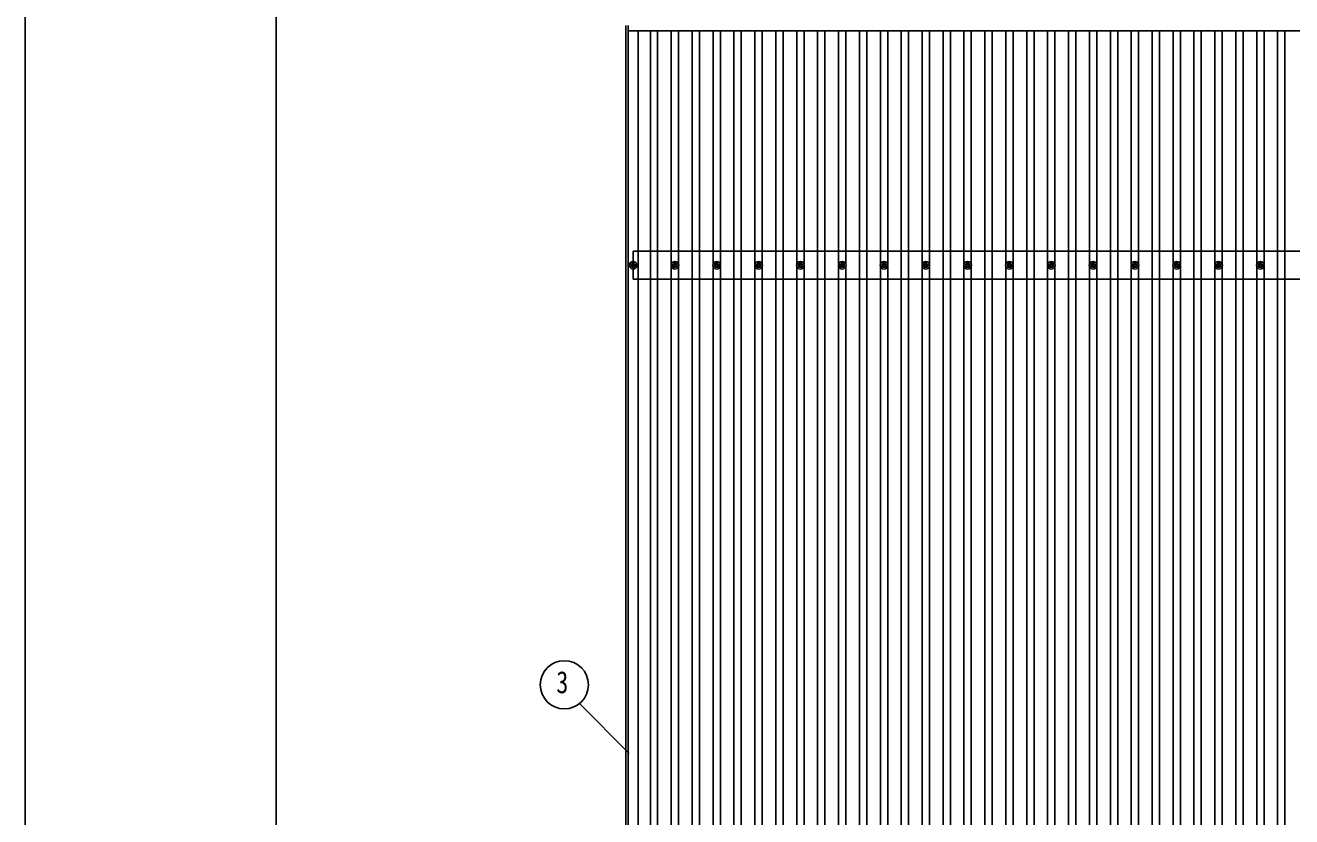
# Model space of a CAD drawing. Units: millimetres, scale not verified. Extents: x -16820 to 16820, y -11880 to 11880.
# Drawn here: x -16820 to -10764, y 3701 to 7483 of the extents above; entities that cross this region are included whole.
import ezdxf
from ezdxf.enums import TextEntityAlignment as Align

# ---------------------------------------------------------------- set-up
doc = ezdxf.new("R2010")
doc.units = ezdxf.units.MM
doc.header["$LTSCALE"] = 50
for name, color, linetype in [('0-4_YKK_13', 4, 'Continuous'), ('0-5_YKK_A1', 4, 'Continuous'), ('0-6_YKK_D', 6, 'Continuous'), ('0-7_YKK_ZWAK', 7, 'Continuous')]:
    doc.layers.add(name, color=color, linetype=linetype)
doc.styles.add('ＭＳ ゴシック', font='')
doc.styles.get('ＭＳ ゴシック').set_extended_font_data('MS Gothic')

msp = doc.modelspace()

# ---------------------------------------------------------------- linework, layer by layer
at = {"layer": '0-4_YKK_13'}
for p, q in [((-13923.42, 6338.6), (-13919, 6338.6)), ((-13923.42, 6335.1), (-13919, 6335.1)), ((-13915.17, 6346.85), (-13915.17, 6342.43)), ((-13915.17, 6331.27), (-13915.17, 6326.85)), ((-13911.67, 6346.85), (-13911.67, 6342.43)), ((-13911.67, 6331.27), (-13911.67, 6326.85)), ((-13907.84, 6338.6), (-13903.42, 6338.6)), ((-13907.84, 6335.1), (-13903.42, 6335.1)), ((-13723.42, 6338.6), (-13719, 6338.6)), ((-13723.42, 6335.1), (-13719, 6335.1)), ((-13715.17, 6346.85), (-13715.17, 6342.43)), ((-13715.17, 6331.27), (-13715.17, 6326.85)), ((-13711.67, 6346.85), (-13711.67, 6342.43)), ((-13711.67, 6331.27), (-13711.67, 6326.85)), ((-13707.84, 6338.6), (-13703.42, 6338.6)), ((-13707.84, 6335.1), (-13703.42, 6335.1)), ((-13523.42, 6338.6), (-13519, 6338.6)), ((-13523.42, 6335.1), (-13519, 6335.1)), ((-13515.17, 6346.85), (-13515.17, 6342.43)), ((-13515.17, 6331.27), (-13515.17, 6326.85)), ((-13511.67, 6346.85), (-13511.67, 6342.43)), ((-13511.67, 6331.27), (-13511.67, 6326.85)), ((-13507.84, 6338.6), (-13503.42, 6338.6)), ((-13507.84, 6335.1), (-13503.42, 6335.1)), ((-13323.42, 6338.6), (-13319, 6338.6)), ((-13323.42, 6335.1), (-13319, 6335.1)), ((-13315.17, 6346.85), (-13315.17, 6342.43)), ((-13315.17, 6331.27), (-13315.17, 6326.85)), ((-13311.67, 6346.85), (-13311.67, 6342.43)), ((-13311.67, 6331.27), (-13311.67, 6326.85)), ((-13307.84, 6338.6), (-13303.42, 6338.6)), ((-13307.84, 6335.1), (-13303.42, 6335.1)), ((-13123.42, 6338.6), (-13119, 6338.6)), ((-13123.42, 6335.1), (-13119, 6335.1)), ((-13115.17, 6346.85), (-13115.17, 6342.43)), ((-13115.17, 6331.27), (-13115.17, 6326.85)), ((-13111.67, 6346.85), (-13111.67, 6342.43)), ((-13111.67, 6331.27), (-13111.67, 6326.85)), ((-13107.84, 6338.6), (-13103.42, 6338.6)), ((-13107.84, 6335.1), (-13103.42, 6335.1)), ((-12923.42, 6338.6), (-12919, 6338.6)), ((-12923.42, 6335.1), (-12919, 6335.1)), ((-12915.17, 6346.85), (-12915.17, 6342.43)), ((-12915.17, 6331.27), (-12915.17, 6326.85)), ((-12911.67, 6346.85), (-12911.67, 6342.43)), ((-12911.67, 6331.27), (-12911.67, 6326.85)), ((-12907.84, 6338.6), (-12903.42, 6338.6)), ((-12907.84, 6335.1), (-12903.42, 6335.1)), ((-12723.42, 6338.6), (-12719, 6338.6)), ((-12723.42, 6335.1), (-12719, 6335.1)), ((-12715.17, 6346.85), (-12715.17, 6342.43)), ((-12715.17, 6331.27), (-12715.17, 6326.85)), ((-12711.67, 6346.85), (-12711.67, 6342.43)), ((-12711.67, 6331.27), (-12711.67, 6326.85)), ((-12707.84, 6338.6), (-12703.42, 6338.6)), ((-12707.84, 6335.1), (-12703.42, 6335.1)), ((-12523.42, 6338.6), (-12519, 6338.6)), ((-12523.42, 6335.1), (-12519, 6335.1)), ((-12515.17, 6346.85), (-12515.17, 6342.43)), ((-12515.17, 6331.27), (-12515.17, 6326.85)), ((-12511.67, 6346.85), (-12511.67, 6342.43)), ((-12511.67, 6331.27), (-12511.67, 6326.85)), ((-12507.84, 6338.6), (-12503.42, 6338.6)), ((-12507.84, 6335.1), (-12503.42, 6335.1)), ((-12323.42, 6338.6), (-12319.01, 6338.6)), ((-12323.42, 6335.1), (-12319.01, 6335.1)), ((-12315.17, 6346.85), (-12315.17, 6342.43)), ((-12315.17, 6331.27), (-12315.17, 6326.85)), ((-12311.67, 6346.85), (-12311.67, 6342.43)), ((-12311.67, 6331.27), (-12311.67, 6326.85)), ((-12307.84, 6338.6), (-12303.43, 6338.6)), ((-12307.84, 6335.1), (-12303.43, 6335.1)), ((-12123.42, 6338.6), (-12119.01, 6338.6)), ((-12123.42, 6335.1), (-12119.01, 6335.1)), ((-12115.17, 6346.85), (-12115.17, 6342.43)), ((-12115.17, 6331.27), (-12115.17, 6326.85)), ((-12111.67, 6346.85), (-12111.67, 6342.43)), ((-12111.67, 6331.27), (-12111.67, 6326.85)), ((-12107.84, 6338.6), (-12103.43, 6338.6)), ((-12107.84, 6335.1), (-12103.43, 6335.1)), ((-11923.42, 6338.6), (-11919.01, 6338.6)), ((-11923.42, 6335.1), (-11919.01, 6335.1)), ((-11915.17, 6346.85), (-11915.17, 6342.43)), ((-11915.17, 6331.27), (-11915.17, 6326.85)), ((-11911.67, 6346.85), (-11911.67, 6342.43)), ((-11911.67, 6331.27), (-11911.67, 6326.85)), ((-11907.84, 6338.6), (-11903.43, 6338.6)), ((-11907.84, 6335.1), (-11903.43, 6335.1)), ((-11723.42, 6338.6), (-11719.01, 6338.6)), ((-11723.42, 6335.1), (-11719.01, 6335.1)), ((-11715.17, 6346.85), (-11715.17, 6342.43)), ((-11715.17, 6331.27), (-11715.17, 6326.85)), ((-11711.67, 6346.85), (-11711.67, 6342.43)), ((-11711.67, 6331.27), (-11711.67, 6326.85)), ((-11707.84, 6338.6), (-11703.43, 6338.6)), ((-11707.84, 6335.1), (-11703.43, 6335.1)), ((-11523.42, 6338.6), (-11519.01, 6338.6)), ((-11523.42, 6335.1), (-11519.01, 6335.1)), ((-11515.17, 6346.85), (-11515.17, 6342.43)), ((-11515.17, 6331.27), (-11515.17, 6326.85)), ((-11511.67, 6346.85), (-11511.67, 6342.43)), ((-11511.67, 6331.27), (-11511.67, 6326.85)), ((-11507.84, 6338.6), (-11503.43, 6338.6)), ((-11507.84, 6335.1), (-11503.43, 6335.1)), ((-11323.42, 6338.6), (-11319.01, 6338.6)), ((-11323.42, 6335.1), (-11319.01, 6335.1)), ((-11315.17, 6346.85), (-11315.17, 6342.43)), ((-11315.17, 6331.27), (-11315.17, 6326.85)), ((-11311.67, 6346.85), (-11311.67, 6342.43)), ((-11311.67, 6331.27), (-11311.67, 6326.85)), ((-11307.84, 6338.6), (-11303.43, 6338.6)), ((-11307.84, 6335.1), (-11303.43, 6335.1)), ((-11123.42, 6338.6), (-11119.01, 6338.6)), ((-11123.42, 6335.1), (-11119.01, 6335.1)), ((-11115.17, 6346.85), (-11115.17, 6342.43)), ((-11115.17, 6331.27), (-11115.17, 6326.85)), ((-11111.67, 6346.85), (-11111.67, 6342.43)), ((-11111.67, 6331.27), (-11111.67, 6326.85)), ((-11107.84, 6338.6), (-11103.43, 6338.6)), ((-11107.84, 6335.1), (-11103.43, 6335.1)), ((-10923.42, 6338.6), (-10919.01, 6338.6)), ((-10923.42, 6335.1), (-10919.01, 6335.1)), ((-10915.17, 6346.85), (-10915.17, 6342.43)), ((-10915.17, 6331.27), (-10915.17, 6326.85)), ((-10911.67, 6346.85), (-10911.67, 6342.43)), ((-10911.67, 6331.27), (-10911.67, 6326.85)), ((-10907.84, 6338.6), (-10903.43, 6338.6)), ((-10907.84, 6335.1), (-10903.43, 6335.1))]:
    msp.add_line(p, q, dxfattribs=at)
for centre, radius in [((-13913.42, 6336.85), 18.25), ((-13913.42, 6336.85), 10.15), ((-13913.42, 6336.85), 5.85), ((-13913.42, 6336.85), 5.25), ((-13713.42, 6336.85), 18.25), ((-13713.42, 6336.85), 10.15), ((-13713.42, 6336.85), 5.85), ((-13713.42, 6336.85), 5.25), ((-13513.42, 6336.85), 18.25), ((-13513.42, 6336.85), 10.15), ((-13513.42, 6336.85), 5.85), ((-13513.42, 6336.85), 5.25), ((-13313.42, 6336.85), 18.25), ((-13313.42, 6336.85), 10.15), ((-13313.42, 6336.85), 5.85), ((-13313.42, 6336.85), 5.25), ((-13113.42, 6336.85), 18.25), ((-13113.42, 6336.85), 10.15), ((-13113.42, 6336.85), 5.85), ((-13113.42, 6336.85), 5.25), ((-12913.42, 6336.85), 18.25), ((-12913.42, 6336.85), 10.15), ((-12913.42, 6336.85), 5.85), ((-12913.42, 6336.85), 5.25), ((-12713.42, 6336.85), 18.25), ((-12713.42, 6336.85), 10.15), ((-12713.42, 6336.85), 5.85), ((-12713.42, 6336.85), 5.25), ((-12513.42, 6336.85), 18.25), ((-12513.42, 6336.85), 10.15), ((-12513.42, 6336.85), 5.85), ((-12513.42, 6336.85), 5.25), ((-12313.42, 6336.85), 18.25), ((-12313.42, 6336.85), 10.15), ((-12313.42, 6336.85), 5.85), ((-12313.42, 6336.85), 5.25), ((-12113.42, 6336.85), 18.25), ((-12113.42, 6336.85), 10.15), ((-12113.42, 6336.85), 5.85), ((-12113.42, 6336.85), 5.25), ((-11913.42, 6336.85), 18.25), ((-11913.42, 6336.85), 10.15), ((-11913.42, 6336.85), 5.85), ((-11913.42, 6336.85), 5.25), ((-11713.42, 6336.85), 18.25), ((-11713.42, 6336.85), 10.15), ((-11713.42, 6336.85), 5.85), ((-11713.42, 6336.85), 5.25), ((-11513.42, 6336.85), 18.25), ((-11513.42, 6336.85), 10.15), ((-11513.42, 6336.85), 5.85), ((-11513.42, 6336.85), 5.25), ((-11313.42, 6336.85), 18.25), ((-11313.42, 6336.85), 10.15), ((-11313.42, 6336.85), 5.85), ((-11313.42, 6336.85), 5.25), ((-11113.42, 6336.85), 18.25), ((-11113.42, 6336.85), 10.15), ((-11113.42, 6336.85), 5.85), ((-11113.42, 6336.85), 5.25), ((-10913.42, 6336.85), 18.25), ((-10913.42, 6336.85), 10.15), ((-10913.42, 6336.85), 5.85), ((-10913.42, 6336.85), 5.25)]:
    msp.add_circle(centre, radius, dxfattribs=at)
at = {"layer": '0-5_YKK_A1'}
for p, q in [((-13948.42, 2084.86), (-13948.42, 7483.28)), ((-13936.42, 2084.86), (-13936.42, 7483.28)), ((-13936.42, 7457.21), (-8538.42, 7457.21)), ((-13888.42, 2116.14), (-13888.42, 7457.19)), ((-13830.92, 2116.14), (-13830.92, 7457.21)), ((-13795.92, 2116.14), (-13795.92, 7457.21)), ((-13730.92, 6342.03), (-13730.92, 7457.21)), ((-13695.92, 6342.03), (-13695.92, 7457.21)), ((-13630.92, 2116.14), (-13630.92, 7457.21)), ((-13595.92, 2116.14), (-13595.92, 7457.21)), ((-13530.92, 6342.03), (-13530.92, 7457.21)), ((-13495.92, 6342.03), (-13495.92, 7457.21)), ((-13430.92, 2116.14), (-13430.92, 7457.21)), ((-13395.92, 2116.14), (-13395.92, 7457.21)), ((-13330.92, 6342.03), (-13330.92, 7457.21)), ((-13295.92, 6342.03), (-13295.92, 7457.21)), ((-13230.92, 2116.14), (-13230.92, 7457.21)), ((-13195.92, 2116.14), (-13195.92, 7457.21)), ((-13130.92, 6342.03), (-13130.92, 7457.21)), ((-13095.92, 6342.03), (-13095.92, 7457.21)), ((-13030.92, 2116.14), (-13030.92, 7457.21)), ((-12995.92, 2116.14), (-12995.92, 7457.21)), ((-12930.92, 6342.03), (-12930.92, 7457.21)), ((-12895.92, 6342.03), (-12895.92, 7457.21)), ((-12830.92, 2116.14), (-12830.92, 7457.21)), ((-12795.92, 2116.14), (-12795.92, 7457.21)), ((-12730.92, 6342.03), (-12730.92, 7457.21)), ((-12695.92, 6342.03), (-12695.92, 7457.21)), ((-12630.92, 2116.14), (-12630.92, 7457.21)), ((-12595.92, 2116.14), (-12595.92, 7457.21)), ((-12530.92, 6342.03), (-12530.92, 7457.21)), ((-12495.92, 6342.03), (-12495.92, 7457.21)), ((-12430.92, 2116.14), (-12430.92, 7457.21)), ((-12395.92, 2116.14), (-12395.92, 7457.21)), ((-12330.92, 6342.04), (-12330.92, 7457.21)), ((-12295.92, 6342.02), (-12295.92, 7457.21)), ((-12230.92, 2116.14), (-12230.92, 7457.21)), ((-12195.92, 2116.14), (-12195.92, 7457.21)), ((-12130.92, 6342.04), (-12130.92, 7457.21)), ((-12095.92, 6342.02), (-12095.92, 7457.21)), ((-12030.92, 2116.14), (-12030.92, 7457.21)), ((-11995.92, 2116.14), (-11995.92, 7457.21)), ((-11930.92, 6342.04), (-11930.92, 7457.21)), ((-11895.92, 6342.02), (-11895.92, 7457.21)), ((-11830.92, 2116.14), (-11830.92, 7457.21)), ((-11795.92, 2116.14), (-11795.92, 7457.21)), ((-11730.92, 6342.04), (-11730.92, 7457.21)), ((-11695.92, 6342.02), (-11695.92, 7457.21)), ((-11630.92, 2116.14), (-11630.92, 7457.21)), ((-11595.92, 2116.14), (-11595.92, 7457.21)), ((-11530.92, 6342.04), (-11530.92, 7457.21)), ((-11495.92, 6342.02), (-11495.92, 7457.21)), ((-11430.92, 2116.14), (-11430.92, 7457.21)), ((-11395.92, 2116.14), (-11395.92, 7457.21)), ((-11330.92, 6342.04), (-11330.92, 7457.21)), ((-11295.92, 6342.02), (-11295.92, 7457.21)), ((-11230.92, 2116.14), (-11230.92, 7457.21)), ((-11195.92, 2116.14), (-11195.92, 7457.21)), ((-11130.92, 6342.04), (-11130.92, 7457.21)), ((-11095.92, 6342.02), (-11095.92, 7457.21)), ((-11030.92, 2116.14), (-11030.92, 7457.21)), ((-10995.92, 2116.14), (-10995.92, 7457.21)), ((-10930.92, 6342.04), (-10930.92, 7457.21)), ((-10895.92, 6342.02), (-10895.92, 7457.21)), ((-10830.92, 2116.14), (-10830.92, 7457.21)), ((-10795.92, 2116.14), (-10795.92, 7457.21)), ((-5510.25, 6403.85), (-13913.42, 6403.85)), ((-13913.42, 6269.85), (-13913.42, 6403.85)), ((-13730.92, 3242.03), (-13730.92, 6331.67)), ((-13695.92, 3242.03), (-13695.92, 6331.67)), ((-13530.92, 3242.03), (-13530.92, 6331.67)), ((-13495.92, 3242.03), (-13495.92, 6331.67)), ((-13330.92, 3242.03), (-13330.92, 6331.67)), ((-13295.92, 3242.03), (-13295.92, 6331.67)), ((-13130.92, 3242.03), (-13130.92, 6331.67)), ((-13095.92, 3242.03), (-13095.92, 6331.67)), ((-12930.92, 3242.03), (-12930.92, 6331.67)), ((-12895.92, 3242.03), (-12895.92, 6331.67)), ((-12730.92, 3242.03), (-12730.92, 6331.67)), ((-12695.92, 3242.03), (-12695.92, 6331.67)), ((-12530.92, 3242.03), (-12530.92, 6331.67)), ((-12495.92, 3242.03), (-12495.92, 6331.67)), ((-12330.92, 3242.04), (-12330.92, 6331.66)), ((-12295.92, 3242.02), (-12295.92, 6331.68)), ((-12130.92, 3242.04), (-12130.92, 6331.66)), ((-12095.92, 3242.02), (-12095.92, 6331.68)), ((-11930.92, 3242.04), (-11930.92, 6331.66)), ((-11895.92, 3242.02), (-11895.92, 6331.68)), ((-11730.92, 3242.04), (-11730.92, 6331.66)), ((-11695.92, 3242.02), (-11695.92, 6331.68)), ((-11530.92, 3242.04), (-11530.92, 6331.66)), ((-11495.92, 3242.02), (-11495.92, 6331.68)), ((-11330.92, 3242.04), (-11330.92, 6331.66)), ((-11295.92, 3242.02), (-11295.92, 6331.68)), ((-11130.92, 3242.04), (-11130.92, 6331.66)), ((-11095.92, 3242.02), (-11095.92, 6331.68)), ((-10930.92, 3242.04), (-10930.92, 6331.66)), ((-10895.92, 3242.02), (-10895.92, 6331.68)), ((-5510.25, 6269.85), (-13913.42, 6269.85))]:
    msp.add_line(p, q, dxfattribs=at)
at = {"layer": '0-6_YKK_D'}
msp.add_line((-14170.13, 4241.36), (-13932.07, 4003.29), dxfattribs=at)
msp.add_circle((-14242.09, 4331.32), 115.2, dxfattribs=at)
at = {"layer": '0-7_YKK_ZWAK'}
msp.add_line((-15619.92, -10100), (-15619.92, 11100), dxfattribs=at)
msp.add_lwpolyline([(-16820, -11880), (16820, -11880), (16820, 11880), (-16820, 11880)], close=True, dxfattribs=at)

# ---------------------------------------------------------------- texts
at = {"layer": '0-6_YKK_D', "style": 'ＭＳ ゴシック', "width": 0.8}
msp.add_text('3', height=105.6, dxfattribs=at).set_placement((-14280.49, 4259.32), align=Align.BOTTOM_LEFT)

doc.saveas('drawing.dxf')
